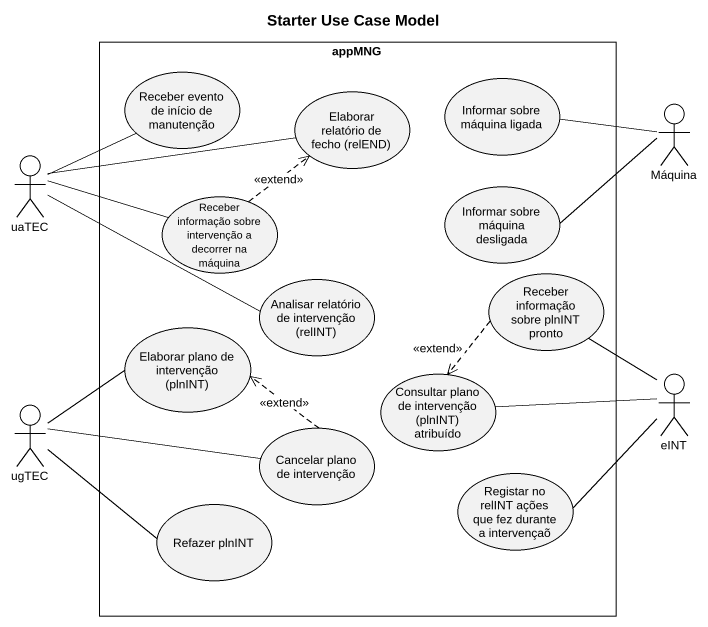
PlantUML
@startuml
title Starter Use Case Model
rectangle appMNG {
  usecase "Receber evento de início de manutenção" as Receber_evento_de_início_de
  usecase "Elaborar relatório de fecho (relEND)" as Elaborar_relatório_de_fecho
  usecase "Informar sobre máquina ligada" as Informar_sobre_máquina
  usecase "Informar sobre máquina desligada" as Informar_sobre_máquina_2
  usecase "Receber informação sobre intervenção a decorrer na máquina" as Receber_informação_sobre
  usecase "Analisar relatório de intervenção (relINT)" as Analisar_relatório_de
  usecase "Receber informação sobre plnINT pronto" as Receber_informação_sobre_2
  usecase "Elaborar plano de intervenção (plnINT)" as Elaborar_plano_de
  usecase "Consultar plano de intervenção (plnINT) atribuído" as Consultar_plano_de
  usecase "Cancelar plano de intervenção" as Cancelar_plano_de
  usecase "Registar no relINT ações que fez durante a intervençaõ" as Registar_no_relINT_ações
  usecase "Refazer plnINT" as Refazer_plnINT
}
actor Máquina
actor uaTEC
actor eINT
actor ugTEC
Máquina -left- Informar_sobre_máquina
Máquina -left- Informar_sobre_máquina_2
uaTEC -up- Receber_evento_de_início_de
uaTEC -right- Elaborar_relatório_de_fecho
uaTEC -right- Receber_informação_sobre
uaTEC -right- Analisar_relatório_de
Receber_informação_sobre .up.> Elaborar_relatório_de_fecho : <<extend>>
Receber_informação_sobre_2 ..> Consultar_plano_de : <<extend>>
eINT -up- Receber_informação_sobre_2
eINT -left- Consultar_plano_de
eINT -left- Registar_no_relINT_ações
ugTEC -right- Elaborar_plano_de
ugTEC -right- Cancelar_plano_de
ugTEC -right- Refazer_plnINT
Cancelar_plano_de .up.> Elaborar_plano_de : <<extend>>
@enduml
